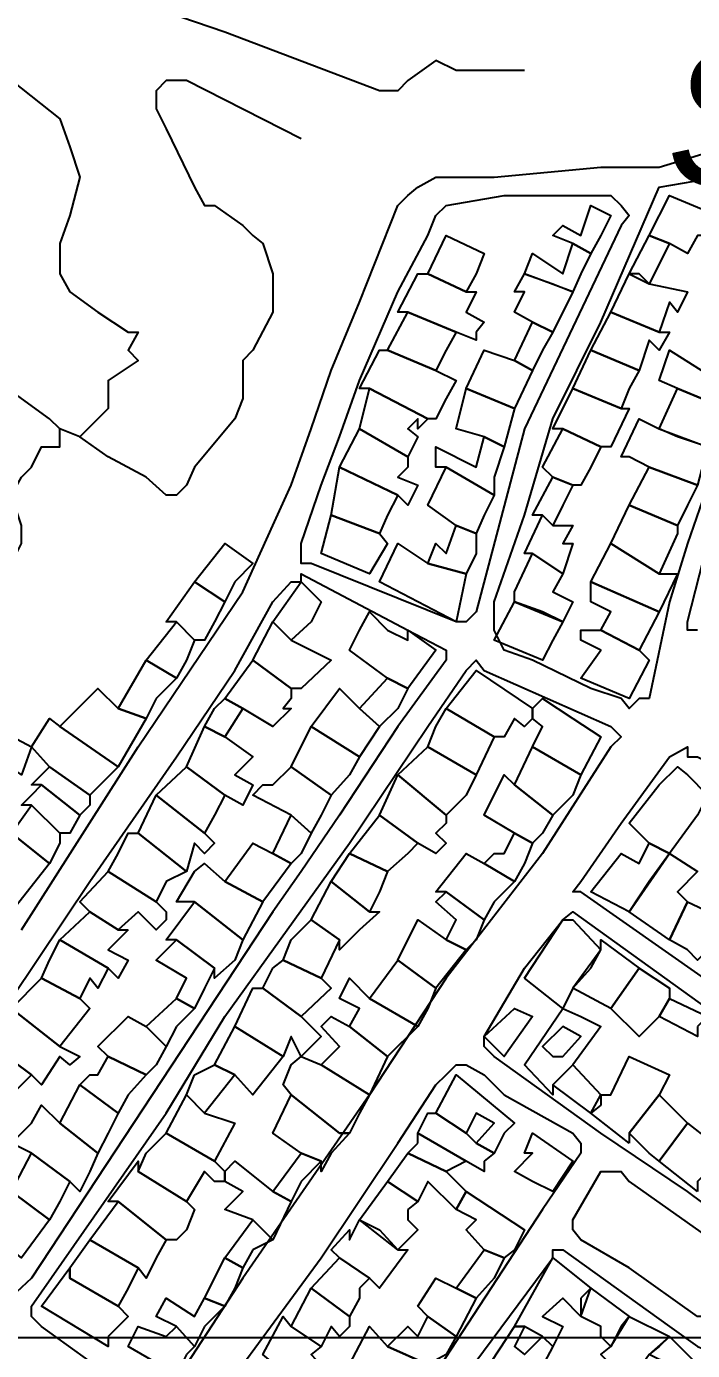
# Model space of a CAD drawing. Header units: millimetres. Extents: x -3588 to 75209, y -3737 to 38254.
# Drawn here: x 18831.5 to 18924.9, y 33038.2 to 33223.9 of the extents above; entities that cross this region are included whole.
import ezdxf

# ---------------------------------------------------------------- set-up
doc = ezdxf.new("R2010")
doc.units = ezdxf.units.MM
doc.layers.add('P', color=253, linetype='Continuous')
doc.layers.add('T', color=7, linetype='Continuous')

msp = doc.modelspace()

# ---------------------------------------------------------------- linework, layer by layer
msp.add_lwpolyline([(18769.536, 33854.934), (20358.747, 33854.934), (20358.747, 33039.938), (18769.536, 33039.938)], close=True)
at = {"layer": 'P', "color": 254}
for points in [[(18901.373, 33217.718), (18898.54, 33217.718), (18891.771, 33217.718), (18888.954, 33219.126), (18885.001, 33216.31), (18883.593, 33214.885), (18881.048, 33214.885), (18859.315, 33223.079), (18851.121, 33225.896)], [(18830.797, 33097.178), (18847.168, 33122.864), (18861.844, 33144.597), (18866.085, 33153.911), (18868.629, 33159.56), (18871.446, 33167.466), (18874.263, 33175.66), (18878.216, 33185.246), (18883.593, 33198.802), (18885.001, 33200.21), (18886.409, 33201.346), (18888.954, 33202.754), (18897.132, 33202.754), (18912.095, 33204.163), (18917.457, 33204.163), (18920.289, 33204.163), (18929.603, 33206.995), (18940.614, 33210.948), (18944.567, 33210.948), (18956.698, 33214.885), (18973.07, 33219.126), (18979.839, 33221.671), (18981.263, 33221.671)], [(18820.074, 33220.535), (18824.027, 33217.718), (18827.98, 33216.31), (18829.388, 33216.31), (18836.158, 33210.948), (18837.566, 33206.995), (18838.99, 33202.754), (18837.566, 33197.393), (18836.158, 33193.44), (18836.158, 33189.199), (18837.566, 33186.671), (18841.519, 33183.838), (18845.76, 33181.021), (18847.168, 33181.021), (18845.76, 33178.477), (18847.168, 33177.068), (18842.943, 33174.236), (18842.943, 33171.707), (18842.943, 33170.299), (18838.99, 33166.346)], [(18870.038, 33208.116), (18853.938, 33216.31), (18852.53, 33216.31), (18851.121, 33216.31), (18849.713, 33214.885), (18849.713, 33212.357), (18851.121, 33209.524), (18855.074, 33201.346), (18856.482, 33198.802), (18857.891, 33198.802), (18861.844, 33195.985), (18863.268, 33194.561), (18864.676, 33193.44), (18866.085, 33189.199), (18866.085, 33186.671), (18866.085, 33183.838), (18863.268, 33178.477), (18861.844, 33177.068), (18861.844, 33174.236), (18861.844, 33171.707), (18860.723, 33168.875), (18855.074, 33162.105), (18853.938, 33159.56), (18852.53, 33158.152), (18851.121, 33158.152), (18848.305, 33160.697), (18842.943, 33163.513), (18838.99, 33166.346)], [(18914.912, 33129.649), (18910.687, 33131.058), (18902.493, 33135.011), (18898.54, 33136.419), (18897.132, 33139.236), (18897.132, 33143.189), (18901.373, 33155.335), (18905.326, 33168.875), (18912.095, 33182.43), (18920.289, 33201.346), (18928.467, 33202.754)], [(18928.467, 33163.513), (18924.242, 33151.383), (18921.698, 33143.189), (18918.865, 33129.649), (18917.457, 33129.649), (18916.048, 33128.225), (18914.912, 33129.649)], [(18925.651, 33139.236), (18924.242, 33139.236), (18924.242, 33140.372), (18927.059, 33151.383)]]:
    msp.add_lwpolyline(points, dxfattribs=at)
at = {"layer": 'P'}
for points in [[(18872.854, 33159.56), (18875.399, 33166.346), (18878.216, 33174.236), (18883.593, 33186.671), (18887.818, 33194.561), (18888.954, 33197.393), (18890.362, 33198.802), (18898.54, 33200.21), (18905.326, 33200.21), (18912.095, 33200.21), (18913.504, 33200.21), (18914.912, 33198.802), (18916.048, 33197.393), (18914.912, 33195.985), (18901.373, 33167.466), (18894.587, 33141.78), (18893.179, 33140.372), (18891.771, 33140.372), (18871.446, 33148.55), (18870.038, 33148.55), (18870.038, 33149.974), (18870.038, 33151.383), (18872.854, 33159.56)], [(18912.095, 33194.561), (18910.687, 33192.032), (18908.142, 33193.44), (18905.326, 33194.561), (18906.734, 33195.985), (18909.279, 33194.561), (18910.687, 33198.802), (18913.504, 33197.393), (18912.095, 33194.561)], [(18927.059, 33195.985), (18927.059, 33194.561), (18925.651, 33194.561), (18924.242, 33192.032), (18921.698, 33193.44), (18918.865, 33194.561), (18921.698, 33200.21), (18928.467, 33197.393), (18927.059, 33195.985)], [(18894.587, 33189.199), (18893.179, 33186.671), (18887.818, 33189.199), (18890.362, 33194.561), (18895.724, 33192.032), (18894.587, 33189.199)], [(18909.279, 33189.199), (18908.142, 33186.671), (18901.373, 33189.199), (18902.493, 33192.032), (18906.734, 33189.199), (18908.142, 33193.44), (18910.687, 33192.032), (18909.279, 33189.199)], [(18917.457, 33189.199), (18916.048, 33189.199), (18918.865, 33194.561), (18921.698, 33193.44), (18918.865, 33187.791), (18917.457, 33189.199)], [(18894.587, 33181.021), (18894.587, 33179.885), (18891.771, 33181.021), (18885.001, 33183.838), (18883.593, 33183.838), (18886.409, 33189.199), (18887.818, 33189.199), (18893.179, 33186.671), (18894.587, 33186.671), (18893.179, 33183.838), (18895.724, 33182.43), (18894.587, 33181.021)], [(18905.326, 33187.791), (18908.142, 33186.671), (18905.326, 33181.021), (18902.493, 33182.43), (18899.965, 33183.838), (18901.373, 33186.671), (18899.965, 33186.671), (18901.373, 33189.199), (18905.326, 33187.791)], [(18918.865, 33187.791), (18924.242, 33186.671), (18922.818, 33183.838), (18921.698, 33185.246), (18920.289, 33181.021), (18913.504, 33183.838), (18916.048, 33189.199), (18918.865, 33187.791)], [(18890.362, 33178.477), (18888.954, 33175.66), (18882.168, 33178.477), (18885.001, 33183.838), (18891.771, 33181.021), (18890.362, 33178.477)], [(18920.289, 33181.021), (18921.698, 33181.021), (18920.289, 33178.477), (18918.865, 33179.885), (18917.457, 33175.66), (18910.687, 33178.477), (18913.504, 33183.838), (18920.289, 33181.021)], [(18903.917, 33178.477), (18902.493, 33175.66), (18899.965, 33177.068), (18902.493, 33182.43), (18905.326, 33181.021), (18903.917, 33178.477)], [(18890.362, 33171.707), (18888.954, 33168.875), (18887.818, 33168.875), (18879.64, 33173.116), (18878.216, 33173.116), (18881.048, 33178.477), (18882.168, 33178.477), (18888.954, 33175.66), (18891.771, 33174.236), (18890.362, 33171.707)], [(18899.965, 33177.068), (18902.493, 33175.66), (18899.965, 33170.299), (18893.179, 33173.116), (18895.724, 33178.477), (18899.965, 33177.068)], [(18916.048, 33173.116), (18914.912, 33170.299), (18908.142, 33173.116), (18910.687, 33178.477), (18917.457, 33175.66), (18916.048, 33173.116)], [(18931.012, 33177.068), (18932.42, 33175.66), (18929.603, 33170.299), (18922.818, 33173.116), (18920.289, 33174.236), (18921.698, 33178.477), (18928.467, 33174.236), (18928.467, 33177.068), (18931.012, 33177.068)], [(18836.158, 33167.466), (18834.749, 33168.875), (18830.797, 33171.707), (18825.435, 33175.66), (18821.194, 33175.66), (18817.241, 33175.66)], [(18887.818, 33168.875), (18886.409, 33167.466), (18886.409, 33168.875), (18885.001, 33167.466), (18886.409, 33166.346), (18885.001, 33163.513), (18878.216, 33167.466), (18879.64, 33173.116), (18887.818, 33168.875)], [(18899.965, 33170.299), (18898.54, 33164.922), (18895.724, 33166.346), (18891.771, 33167.466), (18893.179, 33173.116), (18899.965, 33170.299)], [(18914.912, 33170.299), (18916.048, 33170.299), (18913.504, 33164.922), (18912.095, 33164.922), (18906.734, 33167.466), (18905.326, 33167.466), (18908.142, 33173.116), (18914.912, 33170.299)], [(18922.818, 33166.346), (18920.289, 33167.466), (18922.818, 33173.116), (18929.603, 33170.299), (18927.059, 33164.922), (18922.818, 33166.346)], [(18920.289, 33167.466), (18927.059, 33164.922), (18925.651, 33159.56), (18918.865, 33162.105), (18916.048, 33163.513), (18914.912, 33163.513), (18917.457, 33168.875), (18920.289, 33167.466)], [(18778.016, 33146.021), (18783.378, 33141.78), (18788.739, 33141.78), (18792.964, 33141.78), (18794.1, 33141.78), (18802.294, 33140.372), (18805.111, 33140.372), (18809.063, 33140.372), (18811.88, 33139.236), (18814.425, 33139.236), (18815.833, 33139.236), (18818.666, 33140.372), (18821.194, 33143.189), (18825.435, 33146.021), (18829.388, 33148.55), (18830.797, 33151.383), (18830.797, 33153.911), (18829.388, 33158.152), (18830.797, 33160.697), (18832.205, 33162.105), (18833.613, 33164.922), (18836.158, 33164.922), (18836.158, 33166.346), (18836.158, 33167.466)], [(18838.99, 33166.346), (18836.158, 33167.466)], [(18885.001, 33162.105), (18883.593, 33160.697), (18886.409, 33159.56), (18885.001, 33156.744), (18883.593, 33158.152), (18875.399, 33162.105), (18878.216, 33167.466), (18885.001, 33163.513), (18885.001, 33162.105)], [(18910.687, 33162.105), (18909.279, 33159.56), (18908.142, 33159.56), (18905.326, 33160.697), (18903.917, 33162.105), (18906.734, 33167.466), (18912.095, 33164.922), (18910.687, 33162.105)], [(18897.132, 33160.697), (18897.132, 33158.152), (18890.362, 33162.105), (18888.954, 33162.105), (18888.954, 33164.922), (18894.587, 33162.105), (18895.724, 33166.346), (18898.54, 33164.922), (18897.132, 33160.697)], [(18882.168, 33155.335), (18881.048, 33152.791), (18874.263, 33155.335), (18875.399, 33162.105), (18883.593, 33158.152), (18882.168, 33155.335)], [(18895.724, 33155.335), (18894.587, 33152.791), (18891.771, 33153.911), (18887.818, 33156.744), (18890.362, 33162.105), (18897.132, 33158.152), (18895.724, 33155.335)], [(18924.242, 33156.744), (18922.818, 33153.911), (18916.048, 33156.744), (18918.865, 33162.105), (18925.651, 33159.56), (18924.242, 33156.744)], [(18906.734, 33156.744), (18905.326, 33153.911), (18903.917, 33155.335), (18902.493, 33155.335), (18905.326, 33160.697), (18908.142, 33159.56), (18906.734, 33156.744)], [(18916.048, 33156.744), (18922.818, 33153.911), (18922.818, 33152.791), (18920.289, 33147.142), (18913.504, 33151.383), (18916.048, 33156.744)], [(18881.048, 33152.791), (18882.168, 33151.383), (18879.64, 33147.142), (18872.854, 33149.974), (18874.263, 33155.335), (18881.048, 33152.791)], [(18905.326, 33153.911), (18908.142, 33153.911), (18906.734, 33151.383), (18908.142, 33151.383), (18906.734, 33147.142), (18902.493, 33149.974), (18901.373, 33149.974), (18903.917, 33155.335), (18905.326, 33153.911)], [(18894.587, 33149.974), (18893.179, 33147.142), (18887.818, 33148.55), (18888.954, 33151.383), (18890.362, 33149.974), (18891.771, 33153.911), (18894.587, 33152.791), (18894.587, 33149.974)], [(18860.723, 33146.021), (18859.315, 33143.189), (18855.074, 33146.021), (18859.315, 33151.383), (18863.268, 33148.55), (18860.723, 33146.021)], [(18887.818, 33148.55), (18893.179, 33147.142), (18891.771, 33140.372), (18881.048, 33146.021), (18883.593, 33151.383), (18887.818, 33148.55)], [(18920.289, 33147.142), (18922.818, 33147.142), (18920.289, 33141.78), (18910.687, 33146.021), (18913.504, 33151.383), (18920.289, 33147.142)], [(18903.917, 33141.78), (18899.965, 33143.189), (18899.965, 33144.597), (18902.493, 33149.974), (18906.734, 33147.142), (18905.326, 33144.597), (18908.142, 33143.189), (18906.734, 33140.372), (18903.917, 33141.78)], [(18829.388, 33087.576), (18840.399, 33103.948), (18852.53, 33121.456), (18860.723, 33133.586), (18866.085, 33143.189), (18868.629, 33146.021), (18870.038, 33146.021), (18870.038, 33147.142), (18885.001, 33139.236), (18890.362, 33136.419), (18890.362, 33135.011), (18883.593, 33125.697), (18875.399, 33113.262), (18870.038, 33105.372), (18866.085, 33099.723), (18832.205, 33048.351), (18827.98, 33044.398)], [(18857.891, 33140.372), (18856.482, 33137.827), (18855.074, 33137.827), (18852.53, 33140.372), (18851.121, 33140.372), (18855.074, 33146.021), (18859.315, 33143.189), (18857.891, 33140.372)], [(18871.446, 33140.372), (18868.629, 33137.827), (18866.085, 33140.372), (18870.038, 33146.021), (18872.854, 33143.189), (18871.446, 33140.372)], [(18920.289, 33141.78), (18917.457, 33136.419), (18912.095, 33139.236), (18913.504, 33141.78), (18910.687, 33143.189), (18910.687, 33146.021), (18920.289, 33141.78)], [(18905.326, 33137.827), (18903.917, 33135.011), (18897.132, 33137.827), (18899.965, 33143.189), (18906.734, 33140.372), (18905.326, 33137.827)], [(18882.168, 33139.236), (18885.001, 33137.827), (18885.001, 33139.236), (18888.954, 33136.419), (18885.001, 33131.058), (18882.168, 33132.466), (18876.807, 33136.419), (18878.216, 33139.236), (18879.64, 33141.78), (18882.168, 33139.236)], [(18853.938, 33135.011), (18852.53, 33132.466), (18848.305, 33135.011), (18852.53, 33140.372), (18855.074, 33137.827), (18853.938, 33135.011)], [(18868.629, 33137.827), (18874.263, 33135.011), (18870.038, 33131.058), (18868.629, 33131.058), (18863.268, 33135.011), (18866.085, 33140.372), (18868.629, 33137.827)], [(18912.095, 33139.236), (18917.457, 33136.419), (18918.865, 33135.011), (18916.048, 33129.649), (18909.279, 33132.466), (18912.095, 33136.419), (18909.279, 33137.827), (18909.279, 33139.236), (18912.095, 33139.236)], [(18849.713, 33030.843), (18848.305, 33030.843), (18842.943, 33034.795), (18833.613, 33041.565), (18832.205, 33042.973), (18832.205, 33044.398), (18851.121, 33071.492), (18859.315, 33085.047), (18876.807, 33109.325), (18887.818, 33125.697), (18893.179, 33133.586), (18894.587, 33135.011), (18895.724, 33133.586), (18913.504, 33125.697), (18914.912, 33124.272), (18913.504, 33122.864), (18903.917, 33107.9), (18890.362, 33090.408), (18879.64, 33074.037), (18861.844, 33048.351), (18853.938, 33036.204), (18851.121, 33030.843), (18849.713, 33030.843)], [(18849.713, 33129.649), (18848.305, 33126.817), (18844.352, 33128.225), (18848.305, 33135.011), (18852.53, 33132.466), (18849.713, 33129.649)], [(18868.629, 33129.649), (18867.493, 33128.225), (18868.629, 33128.225), (18866.085, 33125.697), (18861.844, 33128.225), (18859.315, 33129.649), (18863.268, 33135.011), (18868.629, 33131.058), (18868.629, 33129.649)], [(18902.493, 33126.817), (18901.373, 33125.697), (18899.965, 33126.817), (18898.54, 33124.272), (18897.132, 33124.272), (18890.362, 33128.225), (18894.587, 33133.586), (18902.493, 33128.225), (18902.493, 33126.817)], [(18883.593, 33128.225), (18881.048, 33125.697), (18878.216, 33128.225), (18882.168, 33132.466), (18885.001, 33131.058), (18883.593, 33128.225)], [(18844.352, 33128.225), (18848.305, 33126.817), (18844.352, 33120.047), (18836.158, 33125.697), (18841.519, 33131.058), (18844.352, 33128.225)], [(18878.216, 33128.225), (18881.048, 33125.697), (18878.216, 33121.456), (18871.446, 33125.697), (18875.399, 33131.058), (18878.216, 33128.225)], [(18857.891, 33128.225), (18859.315, 33129.649), (18861.844, 33128.225), (18859.315, 33124.272), (18856.482, 33125.697), (18857.891, 33128.225)], [(18888.954, 33125.697), (18890.362, 33128.225), (18897.132, 33124.272), (18894.587, 33118.911), (18887.818, 33122.864), (18888.954, 33125.697)], [(18908.142, 33126.817), (18912.095, 33124.272), (18909.279, 33118.911), (18902.493, 33122.864), (18903.917, 33125.697), (18902.493, 33126.817), (18902.493, 33128.225), (18903.917, 33129.649), (18908.142, 33126.817)], [(18836.158, 33125.697), (18844.352, 33120.047), (18840.399, 33116.094), (18834.749, 33120.047), (18832.205, 33122.864), (18834.749, 33126.817), (18836.158, 33125.697)], [(18832.205, 33122.864), (18830.797, 33118.911), (18825.435, 33122.864), (18826.844, 33125.697), (18832.205, 33122.864)], [(18859.315, 33124.272), (18863.268, 33121.456), (18860.723, 33118.911), (18863.268, 33117.503), (18861.844, 33114.686), (18859.315, 33116.094), (18853.938, 33120.047), (18856.482, 33125.697), (18859.315, 33124.272)], [(18876.807, 33118.911), (18874.263, 33116.094), (18868.629, 33120.047), (18871.446, 33125.697), (18878.216, 33121.456), (18876.807, 33118.911)], [(18893.179, 33116.094), (18890.362, 33113.262), (18883.593, 33118.911), (18887.818, 33122.864), (18894.587, 33118.911), (18893.179, 33116.094)], [(18908.142, 33116.094), (18905.326, 33113.262), (18899.965, 33117.503), (18902.493, 33122.864), (18909.279, 33118.911), (18908.142, 33116.094)], [(18928.467, 33120.047), (18929.603, 33118.911), (18943.143, 33109.325), (18952.745, 33102.539), (18962.347, 33095.77), (18963.467, 33095.77), (18963.467, 33094.361), (18963.467, 33092.937), (18960.939, 33090.408), (18949.928, 33074.037), (18909.279, 33102.539), (18908.142, 33102.539), (18909.279, 33103.948), (18914.912, 33112.141), (18921.698, 33121.456), (18924.242, 33122.864), (18924.242, 33121.456), (18925.651, 33121.456), (18928.467, 33120.047)], [(18840.399, 33114.686), (18838.99, 33113.262), (18833.613, 33117.503), (18832.205, 33117.503), (18834.749, 33120.047), (18840.399, 33116.094), (18840.399, 33114.686)], [(18857.891, 33113.262), (18856.482, 33110.733), (18849.713, 33116.094), (18853.938, 33120.047), (18859.315, 33116.094), (18857.891, 33113.262)], [(18872.854, 33113.262), (18871.446, 33110.733), (18868.629, 33113.262), (18863.268, 33116.094), (18864.676, 33117.503), (18866.085, 33117.503), (18868.629, 33120.047), (18874.263, 33116.094), (18872.854, 33113.262)], [(18890.362, 33112.141), (18888.954, 33110.733), (18890.362, 33109.325), (18888.954, 33107.9), (18886.409, 33109.325), (18881.048, 33113.262), (18883.593, 33118.911), (18890.362, 33113.262), (18890.362, 33112.141)], [(18903.917, 33110.733), (18902.493, 33109.325), (18899.965, 33110.733), (18895.724, 33113.262), (18898.54, 33118.911), (18899.965, 33117.503), (18905.326, 33113.262), (18903.917, 33110.733)], [(18924.242, 33118.911), (18927.059, 33116.094), (18925.651, 33113.262), (18921.698, 33107.9), (18918.865, 33109.325), (18916.048, 33112.141), (18920.289, 33117.503), (18922.818, 33120.047), (18924.242, 33118.911)], [(18832.205, 33116.094), (18833.613, 33117.503), (18838.99, 33113.262), (18837.566, 33110.733), (18836.158, 33110.733), (18832.205, 33114.686), (18830.797, 33114.686), (18832.205, 33116.094)], [(18824.027, 33113.262), (18829.388, 33110.733), (18834.749, 33106.492), (18829.388, 33099.723), (18821.194, 33105.372), (18824.027, 33109.325), (18821.194, 33110.733), (18820.074, 33106.492), (18815.833, 33109.325), (18818.666, 33113.262), (18820.074, 33116.094), (18824.027, 33113.262)], [(18856.482, 33110.733), (18857.891, 33109.325), (18856.482, 33107.9), (18855.074, 33109.325), (18853.938, 33105.372), (18847.168, 33110.733), (18849.713, 33116.094), (18856.482, 33110.733)], [(18836.158, 33109.325), (18834.749, 33106.492), (18829.388, 33110.733), (18832.205, 33114.686), (18836.158, 33110.733), (18836.158, 33109.325)], [(18870.038, 33107.9), (18868.629, 33106.492), (18866.085, 33107.9), (18868.629, 33113.262), (18871.446, 33110.733), (18870.038, 33107.9)], [(18885.001, 33107.9), (18882.168, 33105.372), (18876.807, 33107.9), (18881.048, 33113.262), (18886.409, 33109.325), (18885.001, 33107.9)], [(18851.121, 33103.948), (18849.713, 33101.131), (18842.943, 33105.372), (18844.352, 33107.9), (18845.76, 33110.733), (18847.168, 33110.733), (18853.938, 33105.372), (18851.121, 33103.948)], [(18901.373, 33106.492), (18899.965, 33103.948), (18895.724, 33106.492), (18897.132, 33107.9), (18898.54, 33107.9), (18899.965, 33110.733), (18902.493, 33109.325), (18901.373, 33106.492)], [(18866.085, 33107.9), (18868.629, 33106.492), (18864.676, 33101.131), (18859.315, 33103.948), (18863.268, 33109.325), (18866.085, 33107.9)], [(18881.048, 33102.539), (18879.64, 33099.723), (18874.263, 33103.948), (18876.807, 33107.9), (18882.168, 33105.372), (18881.048, 33102.539)], [(18897.132, 33101.131), (18895.724, 33098.586), (18890.362, 33102.539), (18888.954, 33102.539), (18893.179, 33107.9), (18895.724, 33106.492), (18899.965, 33103.948), (18897.132, 33101.131)], [(18918.865, 33103.948), (18916.048, 33099.723), (18910.687, 33102.539), (18914.912, 33107.9), (18917.457, 33106.492), (18918.865, 33109.325), (18921.698, 33107.9), (18918.865, 33103.948)], [(18921.698, 33095.77), (18916.048, 33099.723), (18921.698, 33107.9), (18925.651, 33105.372), (18922.818, 33102.539), (18924.242, 33101.131), (18921.698, 33095.77)], [(18859.315, 33103.948), (18864.676, 33101.131), (18861.844, 33095.77), (18855.074, 33101.131), (18852.53, 33101.131), (18855.074, 33105.372), (18856.482, 33106.492), (18859.315, 33103.948)], [(18851.121, 33098.586), (18849.713, 33097.178), (18847.168, 33099.723), (18844.352, 33097.178), (18840.399, 33099.723), (18838.99, 33101.131), (18842.943, 33105.372), (18849.713, 33101.131), (18851.121, 33099.723), (18851.121, 33098.586)], [(18879.64, 33099.723), (18881.048, 33099.723), (18878.216, 33097.178), (18875.399, 33094.361), (18875.399, 33095.77), (18871.446, 33098.586), (18874.263, 33103.948), (18879.64, 33099.723)], [(18894.587, 33095.77), (18893.179, 33094.361), (18890.362, 33095.77), (18891.771, 33098.586), (18888.954, 33101.131), (18890.362, 33102.539), (18895.724, 33098.586), (18894.587, 33095.77)], [(18860.723, 33092.937), (18857.891, 33090.408), (18857.891, 33091.817), (18852.53, 33095.77), (18851.121, 33095.77), (18855.074, 33101.131), (18861.844, 33095.77), (18860.723, 33092.937)], [(18924.242, 33094.361), (18921.698, 33095.77), (18924.242, 33101.131), (18929.603, 33098.586), (18928.467, 33095.77), (18925.651, 33092.937), (18924.242, 33094.361)], [(18845.76, 33097.178), (18842.943, 33094.361), (18845.76, 33092.937), (18844.352, 33090.408), (18842.943, 33091.817), (18836.158, 33095.77), (18840.399, 33099.723), (18844.352, 33097.178), (18845.76, 33097.178)], [(18868.629, 33095.77), (18871.446, 33098.586), (18875.399, 33095.77), (18872.854, 33090.408), (18867.493, 33092.937), (18868.629, 33095.77)], [(18890.362, 33095.77), (18893.179, 33094.361), (18888.954, 33089), (18883.593, 33092.937), (18886.409, 33098.586), (18890.362, 33095.77)], [(18943.143, 33063.298), (18939.19, 33057.937), (18936.373, 33053.712), (18935.237, 33052.288), (18924.242, 33060.481), (18912.095, 33068.675), (18897.132, 33079.398), (18895.724, 33080.806), (18895.724, 33082.214), (18901.373, 33091.817), (18906.734, 33098.586), (18908.142, 33099.723), (18947.384, 33071.492), (18947.384, 33068.675), (18943.143, 33063.298)], [(18901.373, 33090.408), (18906.734, 33098.586), (18908.142, 33098.586), (18912.095, 33094.361), (18908.142, 33089), (18906.734, 33086.167), (18901.373, 33090.408)], [(18834.749, 33092.937), (18836.158, 33095.77), (18842.943, 33091.817), (18841.519, 33089), (18840.399, 33090.408), (18838.99, 33087.576), (18833.613, 33090.408), (18834.749, 33092.937)], [(18856.482, 33089), (18855.074, 33086.167), (18852.53, 33087.576), (18853.938, 33090.408), (18849.713, 33092.937), (18852.53, 33095.77), (18857.891, 33091.817), (18856.482, 33089)], [(18910.687, 33091.817), (18912.095, 33094.361), (18912.095, 33095.77), (18917.457, 33091.817), (18913.504, 33086.167), (18908.142, 33089), (18910.687, 33091.817)], [(18866.085, 33091.817), (18867.493, 33092.937), (18872.854, 33090.408), (18874.263, 33089), (18870.038, 33085.047), (18864.676, 33089), (18866.085, 33091.817)], [(18887.818, 33086.167), (18886.409, 33083.623), (18879.64, 33087.576), (18883.593, 33092.937), (18888.954, 33089), (18887.818, 33086.167)], [(18918.865, 33083.623), (18917.457, 33082.214), (18913.504, 33086.167), (18917.457, 33091.817), (18921.698, 33089), (18921.698, 33087.576), (18920.289, 33085.047), (18918.865, 33083.623)], [(18838.99, 33087.576), (18840.399, 33086.167), (18836.158, 33080.806), (18829.388, 33086.167), (18833.613, 33090.408), (18838.99, 33087.576)], [(18871.446, 33080.806), (18870.038, 33079.398), (18868.629, 33082.214), (18867.493, 33079.398), (18860.723, 33083.623), (18863.268, 33089), (18864.676, 33089), (18870.038, 33085.047), (18872.854, 33082.214), (18871.446, 33080.806)], [(18879.64, 33087.576), (18886.409, 33083.623), (18882.168, 33079.398), (18876.807, 33083.623), (18878.216, 33086.167), (18875.399, 33087.576), (18876.807, 33090.408), (18879.64, 33087.576)], [(18852.53, 33083.623), (18851.121, 33080.806), (18848.305, 33083.623), (18852.53, 33087.576), (18855.074, 33086.167), (18852.53, 33083.623)], [(18925.651, 33083.623), (18925.651, 33082.214), (18920.289, 33085.047), (18921.698, 33087.576), (18927.059, 33085.047), (18925.651, 33083.623)], [(18836.158, 33080.806), (18838.99, 33079.398), (18837.566, 33078.262), (18836.158, 33079.398), (18833.613, 33075.445), (18832.205, 33076.853), (18826.844, 33080.806), (18829.388, 33086.167), (18836.158, 33080.806)], [(18897.132, 33080.806), (18895.724, 33082.214), (18899.965, 33086.167), (18902.493, 33085.047), (18898.54, 33079.398), (18897.132, 33080.806)], [(18909.279, 33085.047), (18912.095, 33083.623), (18908.142, 33078.262), (18905.326, 33075.445), (18905.326, 33074.037), (18901.373, 33078.262), (18906.734, 33086.167), (18909.279, 33085.047)], [(18849.713, 33078.262), (18848.305, 33076.853), (18842.943, 33079.398), (18841.519, 33080.806), (18845.76, 33085.047), (18848.305, 33083.623), (18851.121, 33080.806), (18849.713, 33078.262)], [(18867.493, 33079.398), (18863.268, 33074.037), (18860.723, 33076.853), (18857.891, 33078.262), (18860.723, 33083.623), (18867.493, 33079.398)], [(18876.807, 33083.623), (18882.168, 33079.398), (18879.64, 33074.037), (18872.854, 33078.262), (18875.399, 33080.806), (18872.854, 33083.623), (18874.263, 33085.047), (18876.807, 33083.623)], [(18905.326, 33079.398), (18906.734, 33079.398), (18909.279, 33082.214), (18906.734, 33083.623), (18903.917, 33080.806), (18905.326, 33079.398)], [(18825.435, 33078.262), (18826.844, 33080.806), (18832.205, 33076.853), (18827.98, 33072.612), (18822.619, 33075.445), (18825.435, 33078.262)], [(18845.76, 33074.037), (18844.352, 33071.492), (18838.99, 33075.445), (18840.399, 33076.853), (18841.519, 33076.853), (18842.943, 33079.398), (18848.305, 33076.853), (18845.76, 33074.037)], [(18855.074, 33076.853), (18857.891, 33078.262), (18860.723, 33076.853), (18856.482, 33071.492), (18853.938, 33074.037), (18855.074, 33076.853)], [(18874.263, 33014.471), (18872.854, 33014.471), (18863.268, 33021.24), (18859.315, 33024.073), (18857.891, 33025.193), (18857.891, 33026.602), (18856.482, 33028.026), (18857.891, 33028.026), (18861.844, 33036.204), (18872.854, 33051.167), (18883.593, 33067.251), (18888.954, 33075.445), (18890.362, 33076.853), (18891.771, 33078.262), (18893.179, 33078.262), (18895.724, 33076.853), (18898.54, 33074.037), (18908.142, 33068.675), (18909.279, 33067.251), (18909.279, 33065.843), (18903.917, 33057.937), (18887.818, 33033.387), (18875.399, 33015.879), (18874.263, 33014.471)], [(18878.216, 33071.492), (18876.807, 33068.675), (18875.399, 33068.675), (18868.629, 33074.037), (18867.493, 33075.445), (18868.629, 33078.262), (18870.038, 33079.398), (18872.854, 33078.262), (18879.64, 33074.037), (18878.216, 33071.492)], [(18912.095, 33072.612), (18910.687, 33071.492), (18905.326, 33075.445), (18908.142, 33078.262), (18912.095, 33074.037), (18912.095, 33072.612)], [(18916.048, 33067.251), (18910.687, 33071.492), (18912.095, 33074.037), (18913.504, 33074.037), (18916.048, 33079.398), (18921.698, 33076.853), (18920.289, 33074.037), (18916.048, 33068.675), (18916.048, 33067.251)], [(18898.54, 33068.675), (18897.132, 33065.843), (18894.587, 33067.251), (18897.132, 33070.084), (18894.587, 33071.492), (18893.179, 33068.675), (18888.954, 33071.492), (18891.771, 33076.853), (18899.965, 33070.084), (18898.54, 33068.675)], [(18842.943, 33068.675), (18841.519, 33065.843), (18836.158, 33070.084), (18838.99, 33075.445), (18844.352, 33071.492), (18842.943, 33068.675)], [(18840.399, 33063.298), (18838.99, 33060.481), (18837.566, 33061.89), (18832.205, 33065.843), (18829.388, 33067.251), (18832.205, 33070.084), (18833.613, 33072.612), (18836.158, 33070.084), (18841.519, 33065.843), (18840.399, 33063.298)], [(18856.482, 33071.492), (18860.723, 33070.084), (18857.891, 33064.722), (18851.121, 33068.675), (18853.938, 33074.037), (18856.482, 33071.492)], [(18874.263, 33065.843), (18872.854, 33063.298), (18872.854, 33064.722), (18870.038, 33065.843), (18866.085, 33068.675), (18868.629, 33074.037), (18875.399, 33068.675), (18876.807, 33068.675), (18874.263, 33065.843)], [(18918.865, 33065.843), (18916.048, 33068.675), (18920.289, 33074.037), (18924.242, 33070.084), (18920.289, 33064.722), (18918.865, 33065.843)], [(18895.724, 33064.722), (18895.724, 33063.298), (18893.179, 33064.722), (18886.409, 33068.675), (18887.818, 33071.492), (18888.954, 33071.492), (18893.179, 33068.675), (18894.587, 33067.251), (18897.132, 33065.843), (18895.724, 33064.722)], [(18848.305, 33065.843), (18851.121, 33068.675), (18857.891, 33064.722), (18859.315, 33063.298), (18859.315, 33061.89), (18857.891, 33061.89), (18856.482, 33063.298), (18853.938, 33059.073), (18847.168, 33063.298), (18848.305, 33065.843)], [(18886.409, 33067.251), (18886.409, 33068.675), (18893.179, 33064.722), (18890.362, 33063.298), (18885.001, 33065.843), (18886.409, 33067.251)], [(18902.493, 33061.89), (18899.965, 33063.298), (18902.493, 33065.843), (18901.373, 33065.843), (18902.493, 33068.675), (18908.142, 33064.722), (18905.326, 33060.481), (18902.493, 33061.89)], [(18925.651, 33060.481), (18920.289, 33064.722), (18924.242, 33070.084), (18929.603, 33065.843), (18928.467, 33064.722), (18925.651, 33061.89), (18925.651, 33060.481)], [(18836.158, 33059.073), (18834.749, 33056.529), (18829.388, 33060.481), (18832.205, 33065.843), (18837.566, 33061.89), (18836.158, 33059.073)], [(18870.038, 33061.89), (18868.629, 33059.073), (18866.085, 33060.481), (18870.038, 33065.843), (18872.854, 33064.722), (18870.038, 33061.89)], [(18890.362, 33063.298), (18893.179, 33060.481), (18891.771, 33057.937), (18887.818, 33061.89), (18886.409, 33059.073), (18882.168, 33061.89), (18885.001, 33065.843), (18890.362, 33063.298)], [(18853.938, 33055.12), (18852.53, 33053.712), (18851.121, 33053.712), (18844.352, 33059.073), (18842.943, 33059.073), (18847.168, 33064.722), (18847.168, 33063.298), (18853.938, 33059.073), (18855.074, 33057.937), (18853.938, 33055.12)], [(18866.085, 33060.481), (18868.629, 33059.073), (18866.085, 33053.712), (18863.268, 33056.529), (18859.315, 33057.937), (18861.844, 33060.481), (18859.315, 33061.89), (18859.315, 33063.298), (18860.723, 33064.722), (18866.085, 33060.481)], [(18927.059, 33042.973), (18925.651, 33042.973), (18916.048, 33049.759), (18909.279, 33053.712), (18908.142, 33055.12), (18908.142, 33056.529), (18912.095, 33063.298), (18913.504, 33063.298), (18914.912, 33063.298), (18916.048, 33061.89), (18929.603, 33052.288), (18932.42, 33051.167), (18932.42, 33049.759), (18932.42, 33048.351), (18928.467, 33042.973), (18927.059, 33042.973)], [(18829.388, 33060.481), (18834.749, 33056.529), (18830.797, 33051.167), (18824.027, 33056.529), (18824.027, 33057.937), (18826.844, 33056.529), (18827.98, 33059.073), (18825.435, 33060.481), (18826.844, 33061.89), (18829.388, 33060.481)], [(18885.001, 33057.937), (18885.001, 33056.529), (18886.409, 33055.12), (18883.593, 33052.288), (18878.216, 33056.529), (18882.168, 33061.89), (18886.409, 33059.073), (18885.001, 33057.937)], [(18899.965, 33052.288), (18898.54, 33051.167), (18895.724, 33052.288), (18893.179, 33055.12), (18894.587, 33056.529), (18891.771, 33057.937), (18893.179, 33060.481), (18901.373, 33055.12), (18899.965, 33052.288)], [(18849.713, 33051.167), (18848.305, 33048.351), (18847.168, 33049.759), (18840.399, 33053.712), (18844.352, 33059.073), (18851.121, 33053.712), (18849.713, 33051.167)], [(18863.268, 33052.288), (18861.844, 33049.759), (18859.315, 33051.167), (18863.268, 33056.529), (18866.085, 33053.712), (18863.268, 33052.288)], [(18881.048, 33055.12), (18883.593, 33052.288), (18885.001, 33052.288), (18881.048, 33046.926), (18879.64, 33048.351), (18875.399, 33051.167), (18874.263, 33052.288), (18876.807, 33055.12), (18876.807, 33053.712), (18878.216, 33056.529), (18881.048, 33055.12)], [(18845.76, 33046.926), (18844.352, 33044.398), (18837.566, 33048.351), (18837.566, 33049.759), (18840.399, 33053.712), (18847.168, 33049.759), (18845.76, 33046.926)], [(18897.132, 33048.351), (18894.587, 33045.518), (18891.771, 33046.926), (18895.724, 33052.288), (18898.54, 33051.167), (18897.132, 33048.351)], [(18925.651, 33038.748), (18928.467, 33037.612), (18942.022, 33029.434), (18947.384, 33025.193), (18947.384, 33024.073), (18947.384, 33022.649), (18936.373, 33006.277), (18935.237, 33004.869), (18933.828, 33006.277), (18917.457, 33015.879), (18909.279, 33022.649), (18894.587, 33033.387), (18893.179, 33034.795), (18905.326, 33051.167), (18905.326, 33052.288), (18906.734, 33052.288), (18921.698, 33041.565), (18925.651, 33038.748)], [(18860.723, 33046.926), (18859.315, 33044.398), (18856.482, 33045.518), (18859.315, 33051.167), (18861.844, 33049.759), (18860.723, 33046.926)], [(18878.216, 33046.926), (18878.216, 33045.518), (18876.807, 33042.973), (18871.446, 33046.926), (18875.399, 33051.167), (18879.64, 33048.351), (18878.216, 33046.926)], [(18909.279, 33045.518), (18909.279, 33042.973), (18906.734, 33045.518), (18903.917, 33042.973), (18906.734, 33041.565), (18905.326, 33038.748), (18903.917, 33040.157), (18901.373, 33041.565), (18899.965, 33041.565), (18905.326, 33051.167), (18910.687, 33046.926), (18909.279, 33045.518)], [(18842.943, 33040.157), (18842.943, 33038.748), (18833.613, 33044.398), (18837.566, 33049.759), (18837.566, 33048.351), (18844.352, 33044.398), (18845.76, 33042.973), (18842.943, 33040.157)], [(18891.771, 33046.926), (18894.587, 33045.518), (18891.771, 33040.157), (18887.818, 33042.973), (18886.409, 33044.398), (18888.954, 33048.351), (18891.771, 33046.926)], [(18876.807, 33041.565), (18875.399, 33040.157), (18874.263, 33041.565), (18872.854, 33038.748), (18868.629, 33041.565), (18871.446, 33046.926), (18876.807, 33042.973), (18876.807, 33041.565)], [(18914.912, 33041.565), (18913.504, 33038.748), (18912.095, 33040.157), (18912.095, 33041.565), (18909.279, 33042.973), (18910.687, 33046.926), (18916.048, 33042.973), (18914.912, 33041.565)], [(18856.482, 33041.565), (18855.074, 33038.748), (18852.53, 33041.565), (18849.713, 33042.973), (18851.121, 33045.518), (18855.074, 33042.973), (18856.482, 33045.518), (18859.315, 33044.398), (18856.482, 33041.565)], [(18874.263, 33031.963), (18872.854, 33030.843), (18864.676, 33037.612), (18867.493, 33042.973), (18868.629, 33041.565), (18872.854, 33038.748), (18871.446, 33037.612), (18875.399, 33033.387), (18874.263, 33031.963)], [(18890.362, 33037.612), (18887.818, 33036.204), (18882.168, 33038.748), (18885.001, 33041.565), (18886.409, 33040.157), (18887.818, 33042.973), (18891.771, 33040.157), (18890.362, 33037.612)], [(18920.289, 33038.748), (18918.865, 33037.612), (18914.912, 33031.963), (18913.504, 33033.387), (18914.912, 33034.795), (18912.095, 33037.612), (18913.504, 33038.748), (18916.048, 33042.973), (18921.698, 33040.157), (18920.289, 33038.748)], [(18853.938, 33037.612), (18852.53, 33034.795), (18845.76, 33038.748), (18847.168, 33041.565), (18851.121, 33040.157), (18852.53, 33041.565), (18855.074, 33038.748), (18853.938, 33037.612)], [(18886.409, 33033.387), (18885.001, 33030.843), (18882.168, 33031.963), (18881.048, 33033.387), (18876.807, 33036.204), (18879.64, 33041.565), (18882.168, 33038.748), (18887.818, 33036.204), (18888.954, 33034.795), (18886.409, 33033.387)], [(18897.132, 33031.963), (18894.587, 33033.387), (18899.965, 33041.565), (18901.373, 33041.565), (18899.965, 33038.748), (18901.373, 33037.612), (18903.917, 33040.157), (18905.326, 33038.748), (18902.493, 33033.387), (18899.965, 33030.843), (18897.132, 33031.963)], [(18924.242, 33033.387), (18922.818, 33030.843), (18920.289, 33031.963), (18921.698, 33036.204), (18918.865, 33037.612), (18921.698, 33040.157), (18925.651, 33036.204), (18924.242, 33033.387)]]:
    msp.add_lwpolyline(points, dxfattribs=at)

# ---------------------------------------------------------------- texts
at = {"layer": 'T', "color": 254, "insert": (18921.33, 33220.743), "char_height": 19.20446, "attachment_point": 1}
msp.add_mtext('{\\fArial|b0|i1|c0|p18;SOLFERINO}', dxfattribs=at)

doc.saveas('drawing.dxf')
